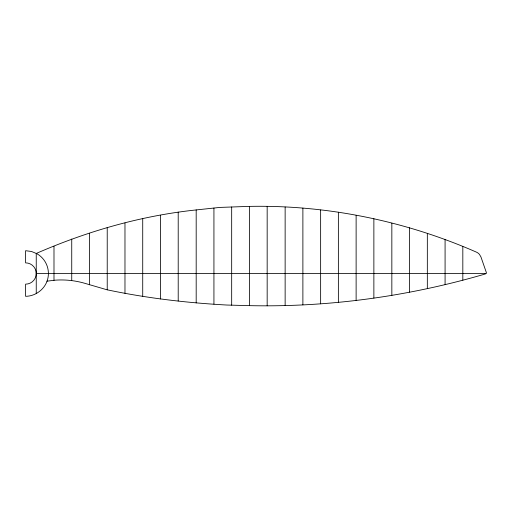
<?xml version="1.0" encoding="UTF-8"?>
<svg xmlns="http://www.w3.org/2000/svg" width="512" height="512" viewBox="0 0 512 512"><rect width="100%" height="100%" fill="white"/><g stroke="black" fill="none" stroke-linecap="round" stroke-linejoin="round"><path stroke-width="0.77" d="M36.243 293.568L36.25 253.453C86.669 231.45 140.166 215.949 194.938 210.067L219.923 207.411L249.011 206.394C326.854 204.826 404.877 220.838 476.173 252.026A8.506 8.506 0 0 1 479.494 254.445L480.966 256.998L486.4 272.678A1.741 1.741 0 0 1 485.152 274.01C408.781 296.378 329.005 307.373 249.421 305.645L226.893 305.037C186.592 302.848 146.387 298.099 106.88 289.747L84.672 283.27A84.486 84.486 0 0 0 72.23 280.672L68.019 280.224A84.486 84.486 0 0 0 55.309 280.16L46.893 281.178M36.25 273.51A10.65 10.65 0 0 1 25.6 284.16L25.6 296.314C35.68 296.256 44.96 289.133 47.629 279.411A22.803 22.803 0 0 0 36.998 253.76L31.501 251.482L25.6 250.707L25.6 262.861A10.65 10.65 0 0 1 36.25 273.51L485.965 273.523M462.822 246.605L462.822 280.147M445.082 239.392L445.082 284.563M427.334 233.542L427.334 288.646M409.587 227.75L409.587 292.128M391.84 223.2L391.84 295.424M373.869 218.694L373.869 298.035M356.122 215.36L356.122 300.474M338.374 212.218L338.374 302.246M320.634 210.016L320.634 303.814M302.886 208.141L302.886 304.832M285.139 207.034L285.139 305.536M267.168 206.4L267.168 305.811M249.421 206.381L249.421 305.645M231.674 207.002L231.674 305.165M213.933 208.045L213.933 304.141M196.186 209.92L196.186 302.918M178.208 212.096L178.208 300.998M160.461 215.245L160.461 298.982M142.72 218.528L142.72 296.237M124.973 222.976L124.973 293.325M107.226 227.456L107.226 289.811M89.485 233.254L89.485 284.787M71.738 239.046L71.738 280.621M53.99 246.24L53.99 280.288"/></g></svg>
